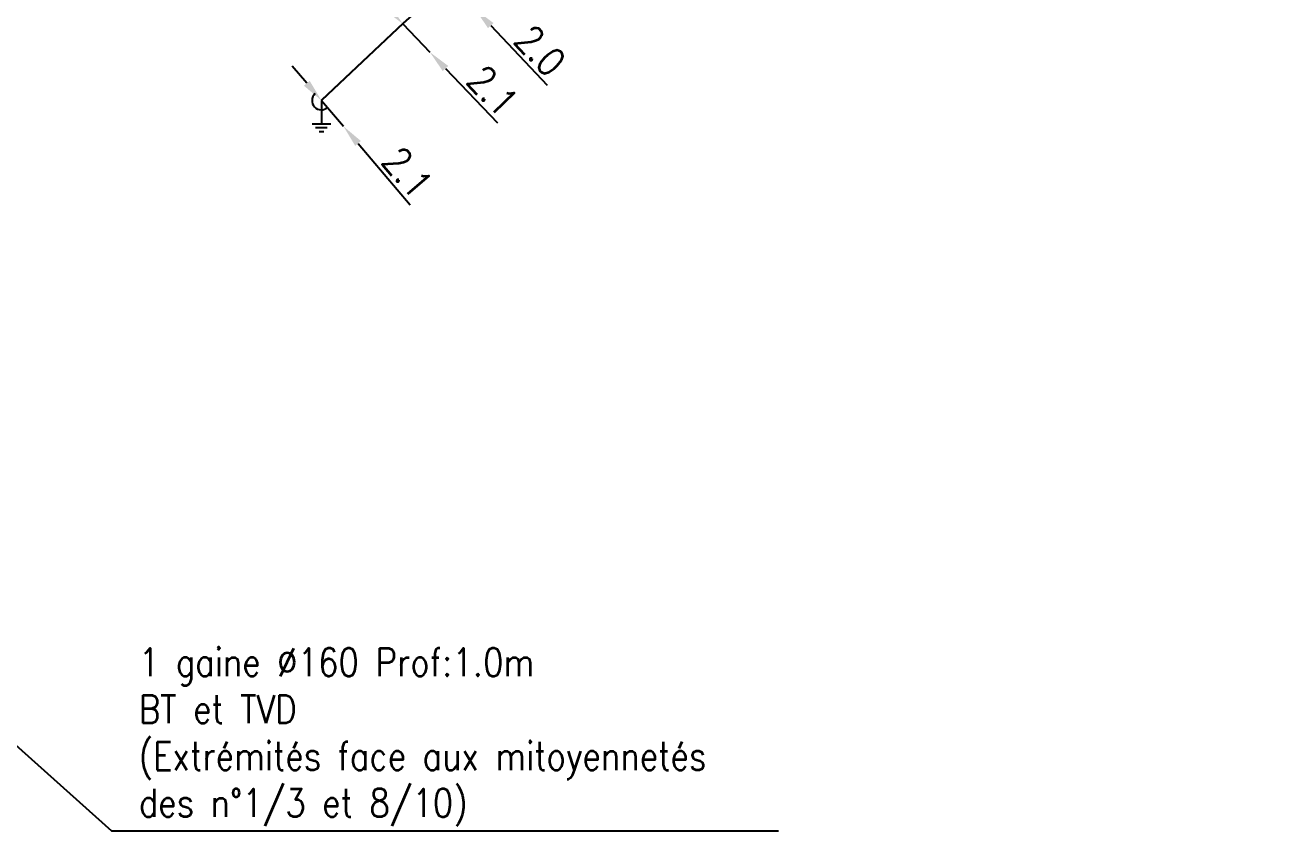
# Model space of a CAD drawing. Header units: millimetres. Extents: x 80000 to 81010, y 144000 to 145002.
# Drawn here: x 80451.6 to 80518.3, y 144574.7 to 144617.7 of the extents above; entities that cross this region are included whole.
import ezdxf
from ezdxf.enums import TextEntityAlignment as Align

# ---------------------------------------------------------------- set-up
doc = ezdxf.new("R2010")
doc.units = ezdxf.units.MM
doc.header["$PDMODE"] = 34
doc.linetypes.add('B_ST_AL', pattern=[2000, 1000, 1000])
doc.layers.get('0').update_dxf_attribs({"linetype": 'CONTINUOUS'})
doc.layers.get('Defpoints').update_dxf_attribs({"linetype": 'CONTINUOUS'})
for name, color, linetype in [('B_110', 1, 'CONTINUOUS'), ('B_300', 7, 'CONTINUOUS'), ('B_310', 7, 'CONTINUOUS'), ('B_400', 7, 'CONTINUOUS')]:
    doc.layers.add(name, color=color, linetype=linetype)
doc.styles.add('M_ROMANS', font='ROMANS.shx', dxfattribs={"width": 0.75})
doc.styles.get("Standard").update_dxf_attribs({"font": 'romans.shx', "width": 0.85})
doc.dimstyles.get("Standard").update_dxf_attribs({"dimtxt": 1.5, "dimasz": 1.2, "dimexe": 0.625, "dimexo": 0.625, "dimgap": 0.25, "dimtad": 1, "dimdec": 1, "dimzin": 0, "dimdsep": 46, "dimtxsty": 'Standard', "dimcen": -0.5, "dimadec": 0, "dimazin": 0, "dimtfac": 1, "dimtdec": 1, "dimtmove": 0, "dimatfit": 3, "dimfxl": 0, "dimtolj": 1, "dimtzin": 0, "dimarcsym": 0})

# ---------------------------------------------------------------- blocks, each defined once
blk = doc.blocks.new('B_300_05')
at = {"color": 0, "linetype": 'Continuous'}
blk.add_arc((0, 0), 1, 270, 90, dxfattribs=at)
at = {"color": 0, "linetype": 'Continuous', "style": 'M_ROMANS', "width": 0.75, "flags": 3}
for tag, p in [('DEF_LEG', (0, -5)), ('DEF_COUP', (0, -7.5)), ('DEF_TYPE', (0, -10))]:
    blk.add_attdef(tag, text='', height=1.2, dxfattribs=at).set_placement(p, align=Align.MIDDLE)
blk = doc.blocks.new('B_310_05')
at = {"flags": 128}
for points in [[(0, 0), (0, -1.25)], [(-0.5, -1.25), (0.5, -1.25)], [(-0.312, -1.45), (0.312, -1.45)], [(-0.125, -1.65), (0.125, -1.65)]]:
    blk.add_lwpolyline(points, dxfattribs=at)
blk = doc.blocks.new('*D1744')
at = {"layer": 'B_110', "color": 0, "linetype": 'Continuous', "lineweight": -2, "transparency": 16777216}
for p, q in [((80470.929, 144618.618), (80470.1, 144619.486)), ((80471.758, 144617.75), (80473.209, 144616.231)), ((80474.037, 144615.364), (80476.805, 144612.466))]:
    blk.add_line(p, q, dxfattribs=at)
at = {"layer": 'B_110', "color": 0, "linetype": 'Continuous', "transparency": 16777216}
for points in [[(80471.074, 144618.756), (80470.785, 144618.48), (80471.758, 144617.75)], [(80474.182, 144615.502), (80473.893, 144615.225), (80473.209, 144616.231)]]:
    blk.add_solid(points, dxfattribs=at)
at = {"layer": 'Defpoints', "color": 0, "linetype": 'Continuous', "transparency": 16777216}
for p in [(80471.758, 144617.75), (80473.209, 144616.231), (80473.209, 144616.231)]:
    blk.add_point(p, dxfattribs=at)
at = {"layer": 'B_110', "color": 0, "linetype": 'Continuous', "transparency": 16777216, "insert": (80476.559, 144614.172), "char_height": 1.5, "attachment_point": 5, "rotation": 313.6857}
blk.add_mtext('\\A1;2.1', dxfattribs=at)
blk = doc.blocks.new('*D1745')
at = {"layer": 'B_300', "color": 0, "linetype": 'Continuous', "lineweight": -2, "transparency": 16777216}
for p, q in [((80466.642, 144614.574), (80465.863, 144615.487)), ((80467.42, 144613.66), (80468.597, 144612.279)), ((80469.375, 144611.366), (80472.159, 144608.099))]:
    blk.add_line(p, q, dxfattribs=at)
at = {"layer": 'B_300', "color": 0, "linetype": 'Continuous', "transparency": 16777216}
for points in [[(80466.794, 144614.704), (80466.49, 144614.444), (80467.42, 144613.66)], [(80469.527, 144611.496), (80469.223, 144611.236), (80468.597, 144612.279)]]:
    blk.add_solid(points, dxfattribs=at)
at = {"layer": 'Defpoints', "color": 0, "linetype": 'Continuous', "transparency": 16777216}
for p in [(80467.42, 144613.66), (80468.597, 144612.279), (80468.597, 144612.279)]:
    blk.add_point(p, dxfattribs=at)
at = {"layer": 'B_300', "color": 0, "linetype": 'Continuous', "transparency": 16777216, "insert": (80472.01, 144609.815), "char_height": 1.5, "attachment_point": 5, "rotation": 310.43252}
blk.add_mtext('\\A1;2.1', dxfattribs=at)
blk = doc.blocks.new('*D1747')
at = {"layer": 'B_110', "color": 0, "linetype": 'Continuous', "lineweight": -2, "transparency": 16777216}
for p, q in [((80473.426, 144620.845), (80472.601, 144621.716)), ((80474.251, 144619.974), (80475.627, 144618.522)), ((80476.452, 144617.651), (80479.458, 144614.477))]:
    blk.add_line(p, q, dxfattribs=at)
at = {"layer": 'B_110', "color": 0, "linetype": 'Continuous', "transparency": 16777216}
for points in [[(80473.571, 144620.983), (80473.281, 144620.708), (80474.251, 144619.974)], [(80476.597, 144617.788), (80476.307, 144617.513), (80475.627, 144618.522)]]:
    blk.add_solid(points, dxfattribs=at)
at = {"layer": 'Defpoints', "color": 0, "linetype": 'Continuous', "transparency": 16777216}
for p in [(80474.251, 144619.974), (80475.627, 144618.522), (80475.627, 144618.522)]:
    blk.add_point(p, dxfattribs=at)
at = {"layer": 'B_110', "color": 0, "linetype": 'Continuous', "transparency": 16777216, "insert": (80479.094, 144616.316), "char_height": 1.5, "attachment_point": 5, "rotation": 313.45058}
blk.add_mtext('\\A1;2.0', dxfattribs=at)

msp = doc.modelspace()

# ---------------------------------------------------------------- linework, layer by layer
at = {"layer": 'B_110', "linetype": 'B_ST_AL', "flags": 128}
msp.add_lwpolyline([(80518.283, 144658.039, 0.1, 0.1, 0), (80516.505, 144656.403, 0.1, 0.1, 0), (80515.455, 144657.543, 0.1, 0.1, 0), (80515.455, 144657.543, 0.1, 0.1, 0), (80512.668, 144655.108, 0.1, 0.1, 0), (80505.858, 144648.768, 0.1, 0.1, 0), (80502.602, 144645.958, 0.1, 0.1, 0), (80496.107, 144639.815, 0.1, 0.1, 0), (80490.043, 144634.356, 0.1, 0.1, 0), (80486.14, 144630.725, 0.1, 0.1, 0), (80482.375, 144627.394, 0.1, 0.1, 0), (80479.249, 144624.432, 0.1, 0.1, 0), (80471.758, 144617.75, 0.1, 0.1, 0), (80471.758, 144617.75, 0.1, 0.1, 0), (80467.42, 144613.66, 0, 0, 0)], format="xyseb", dxfattribs=at)

# ---------------------------------------------------------------- block references
at = {"layer": 'B_300', "xscale": 0.5, "yscale": 0.5, "zscale": 0.5, "rotation": 223.3104128667638}
msp.add_blockref('B_300_05', (80467.42, 144613.66), dxfattribs=at)
at = {"layer": 'B_310'}
msp.add_blockref('B_310_05', (80467.42, 144613.66), dxfattribs=at)

# ---------------------------------------------------------------- texts
at = {"layer": 'B_400', "linetype": 'Continuous', "insert": (80457.68, 144574.941), "char_height": 1.5, "attachment_point": 7}
msp.add_mtext('1 gaine %%C160 Prof:1.0m\\PBT et TVD\\P(Extrémités face aux mitoyennetés\\Pdes n°1/3 et 8/10)', dxfattribs=at)

# ---------------------------------------------------------------- dimensions: what is measured, and where the dimension line sits
at = {"layer": 'B_110', "linetype": 'Continuous'}
dim = msp.add_linear_dim(base=(80475.627, 144618.522), p1=(80474.251, 144619.974), p2=(80475.627, 144618.522), angle=133.45058, dimstyle='Standard', dxfattribs=at)
dim.commit()
dim.dimension.update_dxf_attribs({"geometry": '*D1747', "text_midpoint": (80478.368, 144615.629), "dimtype": 160})
dim = msp.add_linear_dim(base=(80473.209, 144616.231), p1=(80471.758, 144617.75), p2=(80473.209, 144616.231), angle=133.6857, dimstyle='Standard', override={"dimscale": 1, "dimlfac": 1, "dimlunit": 2}, dxfattribs=at)
dim.commit()
dim.dimension.update_dxf_attribs({"geometry": '*D1744', "text_midpoint": (80475.836, 144613.481), "dimtype": 160})
at = {"layer": 'B_300', "linetype": 'Continuous'}
dim = msp.add_linear_dim(base=(80468.597, 144612.279), p1=(80467.42, 144613.66), p2=(80468.597, 144612.279), angle=130.43252, text='2.1', dimstyle='Standard', dxfattribs=at)
dim.commit()
dim.dimension.update_dxf_attribs({"geometry": '*D1745', "text_midpoint": (80471.249, 144609.167), "dimtype": 160})

# ---------------------------------------------------------------- leaders
at = {"layer": 'B_400', "linetype": 'Continuous', "annotation_type": 0, "has_hookline": 1, "hookline_direction": 0, "text_width": 34.121}
msp.add_leader([(80436.699, 144592.189), (80456.23, 144574.691), (80457.43, 144574.691)], dimstyle='Standard', override={"dimfxl": 1.25}, dxfattribs=at)

doc.saveas('drawing.dxf')
